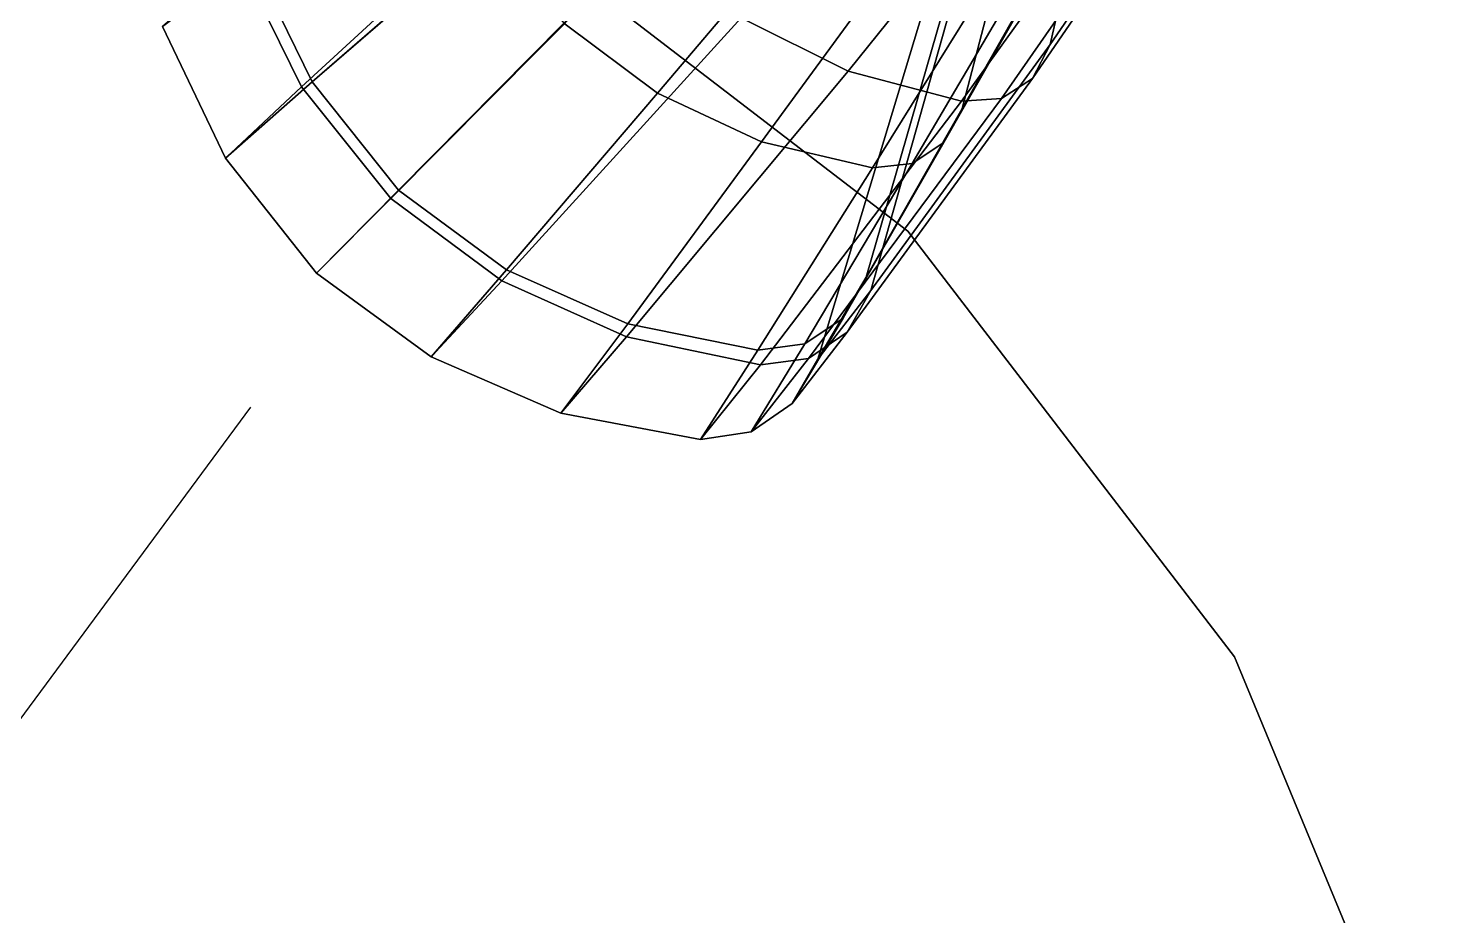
# Model space of a CAD drawing. Header units: millimetres. Extents: x -30782 to 40110, y 35885 to 73818.
# Drawn here: x -14282.4 to -14159, y 64491.7 to 64569.3 of the extents above; entities that cross this region are included whole.
import ezdxf

# ---------------------------------------------------------------- set-up
doc = ezdxf.new("R2010")
doc.units = ezdxf.units.MM

# ---------------------------------------------------------------- blocks, each defined once
blk = doc.blocks.new('A$C1ED21673')
blk.add_line((2032.69, 170.64, -859.86), (2210.99, 411.88, -1028.57))
for points, invisible_edges in [([(2280.87, 443.58, -736.31), (2307.34, 502.33, -710.8), (2302.97, 475.74, -691.26)], 1), ([(2280.87, 443.58, -736.31), (2289.26, 480.51, -756.15), (2307.34, 502.33, -710.8)], 12), ([(2265.19, 422.08, -787.43), (2277.9, 466.99, -799.55), (2289.26, 480.51, -756.15)], 12), ([(2265.19, 422.08, -787.43), (2289.26, 480.51, -756.15), (2280.87, 443.58, -736.31)], 1), ([(2279.34, 440.62, -734.34), (2280.87, 443.58, -736.31), (2302.97, 475.74, -691.26)], 12), ([(2279.34, 440.62, -734.34), (2302.97, 475.74, -691.26), (2301.99, 473.65, -689.32)], 1), ([(2253.85, 445.9, -725.49), (2263.22, 441.25, -727.56), (2290.18, 474.88, -682.64)], 12), ([(2263.22, 441.25, -727.56), (2297.54, 472.48, -685.78), (2290.18, 474.88, -682.64)], 1), ([(2273.19, 437.99, -930.22), (2282.8, 474.82, -915.57), (2277.45, 467.12, -878.15)], 12), ([(2285.38, 459.49, -967.97), (2282.8, 474.82, -915.57), (2273.19, 437.99, -930.22)], 1), ([(2268.45, 427.25, -859.86), (2187.9, 473.76, -859.86), (2231.24, 455.8, -859.86)], 1), ([(2268.45, 427.25, -847.86), (2231.24, 455.8, -847.86), (2187.9, 473.76, -847.86)], 12), ([(2276.62, 438.87, -732.38), (2301.99, 473.65, -689.32), (2300.09, 472.5, -687.39)], 1), ([(2276.62, 438.87, -732.38), (2279.34, 440.62, -734.34), (2301.99, 473.65, -689.32)], 12), ([(2263.22, 441.25, -727.56), (2273.12, 438.62, -730.74), (2297.54, 472.48, -685.78)], 12), ([(2273.12, 438.62, -730.74), (2300.09, 472.5, -687.39), (2297.54, 472.48, -685.78)], 1), ([(2273.12, 438.62, -730.74), (2276.62, 438.87, -732.38), (2300.09, 472.5, -687.39)], 12), ([(2260.56, 416.08, -842.26), (2277.9, 466.99, -799.55), (2265.19, 422.08, -787.43)], 1), ([(2260.56, 416.08, -842.26), (2274.89, 463.47, -841.62), (2277.9, 466.99, -799.55)], 12), ([(2264.79, 423.24, -888.17), (2277.45, 467.12, -878.15), (2274.89, 463.47, -841.62)], 12), ([(2273.19, 437.99, -930.22), (2277.45, 467.12, -878.15), (2264.79, 423.24, -888.17)], 1), ([(2259.02, 466.34, -977.26), (2246.54, 439.33, -938.21), (2238.36, 445.46, -938.85)], 1), ([(2259.02, 466.34, -977.26), (2265.36, 461.45, -976.57), (2246.54, 439.33, -938.21)], 12), ([(2226.99, 462.94, -936.93), (2216.35, 440.31, -893.74), (2211.07, 451.08, -892.76)], 1), ([(2226.99, 462.94, -936.93), (2231.74, 453.68, -938.35), (2216.35, 440.31, -893.74)], 12), ([(2264.79, 423.24, -888.17), (2274.89, 463.47, -841.62), (2260.56, 416.08, -842.26)], 1), ([(2209.94, 450.96, -781.88), (2215.42, 439.88, -780.71), (2238.35, 460.96, -725.3)], 12), ([(2215.42, 439.88, -780.71), (2245.36, 452.4, -724.62), (2238.35, 460.96, -725.3)], 1), ([(2265.36, 461.45, -976.57), (2255.65, 435.06, -936.68), (2246.54, 439.33, -938.21)], 1), ([(2265.36, 461.45, -976.57), (2272.34, 457.93, -974.93), (2255.65, 435.06, -936.68)], 12), ([(2284.28, 457.31, -969.53), (2285.38, 459.49, -967.97), (2273.19, 437.99, -930.22)], 12), ([(2272.34, 457.93, -974.93), (2265.35, 432.81, -934.33), (2255.65, 435.06, -936.68)], 1), ([(2272.34, 457.93, -974.93), (2279.7, 455.89, -972.39), (2265.35, 432.81, -934.33)], 12), ([(2284.28, 457.31, -969.53), (2273.19, 437.99, -930.22), (2271.57, 435.01, -931.68)], 1), ([(2282.28, 456.05, -971.09), (2284.28, 457.31, -969.53), (2271.57, 435.01, -931.68)], 12), ([(2268.45, 427.25, -859.86), (2231.24, 455.8, -859.86), (2231.24, 455.8, -847.86)], 12), ([(2268.45, 427.25, -847.86), (2268.45, 427.25, -859.86), (2231.24, 455.8, -847.86)], 2), ([(2279.7, 455.89, -972.39), (2268.82, 433.18, -933.12), (2265.35, 432.81, -934.33)], 1), ([(2282.28, 456.05, -971.09), (2271.57, 435.01, -931.68), (2268.82, 433.18, -933.12)], 1), ([(2279.7, 455.89, -972.39), (2282.28, 456.05, -971.09), (2268.82, 433.18, -933.12)], 12), ([(2231.74, 453.68, -938.35), (2223.89, 430.84, -894.08), (2216.35, 440.31, -893.74)], 1), ([(2231.74, 453.68, -938.35), (2238.36, 445.46, -938.85), (2223.89, 430.84, -894.08)], 12), ([(2215.42, 439.88, -780.71), (2223.21, 430.12, -780.29), (2245.36, 452.4, -724.62)], 12), ([(2223.21, 430.12, -780.29), (2253.85, 445.9, -725.49), (2245.36, 452.4, -724.62)], 1), ([(2211.07, 451.08, -892.76), (2208.76, 433.65, -842.62), (2203.25, 445.15, -842.56)], 1), ([(2203.25, 445.15, -842.56), (2215.42, 439.88, -780.71), (2209.94, 450.96, -781.88)], 1), ([(2211.07, 451.08, -892.76), (2216.35, 440.31, -893.74), (2208.76, 433.65, -842.62)], 12), ([(2223.21, 430.12, -780.29), (2232.93, 422.93, -780.83), (2253.85, 445.9, -725.49)], 12), ([(2232.93, 422.93, -780.83), (2263.22, 441.25, -727.56), (2253.85, 445.9, -725.49)], 1), ([(2203.25, 445.15, -842.56), (2208.76, 433.65, -842.62), (2215.42, 439.88, -780.71)], 12), ([(2238.36, 445.46, -938.85), (2233.33, 423.88, -893.64), (2223.89, 430.84, -894.08)], 1), ([(2238.36, 445.46, -938.85), (2246.54, 439.33, -938.21), (2233.33, 423.88, -893.64)], 12), ([(2263.14, 418.42, -786.23), (2280.87, 443.58, -736.31), (2279.34, 440.62, -734.34)], 1), ([(2263.14, 418.42, -786.23), (2265.19, 422.08, -787.43), (2280.87, 443.58, -736.31)], 12), ([(2232.93, 422.93, -780.83), (2243.84, 418.02, -782.09), (2263.22, 441.25, -727.56)], 12), ([(2243.84, 418.02, -782.09), (2273.12, 438.62, -730.74), (2263.22, 441.25, -727.56)], 1), ([(2216.35, 440.31, -893.74), (2216.71, 423.58, -842.64), (2208.76, 433.65, -842.62)], 1), ([(2208.76, 433.65, -842.62), (2223.21, 430.12, -780.29), (2215.42, 439.88, -780.71)], 1), ([(2216.35, 440.31, -893.74), (2223.89, 430.84, -894.08), (2216.71, 423.58, -842.64)], 12), ([(2259.75, 416.13, -785.03), (2279.34, 440.62, -734.34), (2276.62, 438.87, -732.38)], 1), ([(2259.75, 416.13, -785.03), (2263.14, 418.42, -786.23), (2279.34, 440.62, -734.34)], 12), ([(2246.54, 439.33, -938.21), (2243.94, 419.15, -892.6), (2233.33, 423.88, -893.64)], 1), ([(2243.84, 418.02, -782.09), (2255.54, 415.57, -784.03), (2273.12, 438.62, -730.74)], 12), ([(2246.54, 439.33, -938.21), (2255.65, 435.06, -936.68), (2243.94, 419.15, -892.6)], 12), ([(2255.54, 415.57, -784.03), (2259.75, 416.13, -785.03), (2276.62, 438.87, -732.38)], 12), ([(2255.54, 415.57, -784.03), (2276.62, 438.87, -732.38), (2273.12, 438.62, -730.74)], 1), ([(2271.57, 435.01, -931.68), (2273.19, 437.99, -930.22), (2264.79, 423.24, -888.17)], 12), ([(2255.65, 435.06, -936.68), (2255.33, 416.84, -890.99), (2243.94, 419.15, -892.6)], 1), ([(2255.65, 435.06, -936.68), (2265.35, 432.81, -934.33), (2255.33, 416.84, -890.99)], 12), ([(2271.57, 435.01, -931.68), (2264.79, 423.24, -888.17), (2262.77, 419.66, -889.17)], 1), ([(2268.82, 433.18, -933.12), (2271.57, 435.01, -931.68), (2262.77, 419.66, -889.17)], 12), ([(2208.76, 433.65, -842.62), (2216.71, 423.58, -842.64), (2223.21, 430.12, -780.29)], 12), ([(2265.35, 432.81, -934.33), (2259.44, 417.41, -890.16), (2255.33, 416.84, -890.99)], 1), ([(2268.82, 433.18, -933.12), (2262.77, 419.66, -889.17), (2259.44, 417.41, -890.16)], 1), ([(2265.35, 432.81, -934.33), (2268.82, 433.18, -933.12), (2259.44, 417.41, -890.16)], 12), ([(2223.89, 430.84, -894.08), (2226.75, 416.26, -842.62), (2216.71, 423.58, -842.64)], 1), ([(2223.89, 430.84, -894.08), (2233.33, 423.88, -893.64), (2226.75, 416.26, -842.62)], 12), ([(2216.71, 423.58, -842.64), (2232.93, 422.93, -780.83), (2223.21, 430.12, -780.29)], 1), ([(2297.01, 390.03, -847.86), (2297.01, 390.03, -859.86), (2268.45, 427.25, -859.86)], 12), ([(2297.01, 390.03, -847.86), (2268.45, 427.25, -859.86), (2268.45, 427.25, -847.86)], 1), ([(2314.96, 346.69, -859.86), (2268.45, 427.25, -859.86), (2297.01, 390.03, -859.86)], 1), ([(2314.96, 346.69, -847.86), (2297.01, 390.03, -847.86), (2268.45, 427.25, -847.86)], 12), ([(2216.71, 423.58, -842.64), (2226.75, 416.26, -842.62), (2232.93, 422.93, -780.83)], 12), ([(2233.33, 423.88, -893.64), (2238.08, 411.35, -842.55), (2226.75, 416.26, -842.62)], 1), ([(2233.33, 423.88, -893.64), (2243.94, 419.15, -892.6), (2238.08, 411.35, -842.55)], 12), ([(2226.75, 416.26, -842.62), (2243.84, 418.02, -782.09), (2232.93, 422.93, -780.83)], 1), ([(2262.77, 419.66, -889.17), (2264.79, 423.24, -888.17), (2260.56, 416.08, -842.26)], 12), ([(2258.33, 412.2, -842.33), (2265.19, 422.08, -787.43), (2263.14, 418.42, -786.23)], 1), ([(2258.33, 412.2, -842.33), (2260.56, 416.08, -842.26), (2265.19, 422.08, -787.43)], 12), ([(2243.94, 419.15, -892.6), (2250.29, 409.04, -842.44), (2238.08, 411.35, -842.55)], 1), ([(2243.94, 419.15, -892.6), (2255.33, 416.84, -890.99), (2250.29, 409.04, -842.44)], 12), ([(2262.77, 419.66, -889.17), (2260.56, 416.08, -842.26), (2258.33, 412.2, -842.33)], 1), ([(2259.44, 417.41, -890.16), (2262.77, 419.66, -889.17), (2258.33, 412.2, -842.33)], 12), ([(2226.75, 416.26, -842.62), (2238.08, 411.35, -842.55), (2243.84, 418.02, -782.09)], 12), ([(2238.08, 411.35, -842.55), (2255.54, 415.57, -784.03), (2243.84, 418.02, -782.09)], 1), ([(2254.72, 409.72, -842.39), (2263.14, 418.42, -786.23), (2259.75, 416.13, -785.03)], 1), ([(2254.72, 409.72, -842.39), (2258.33, 412.2, -842.33), (2263.14, 418.42, -786.23)], 12), ([(2259.44, 417.41, -890.16), (2258.33, 412.2, -842.33), (2254.72, 409.72, -842.39)], 1), ([(2255.33, 416.84, -890.99), (2259.44, 417.41, -890.16), (2254.72, 409.72, -842.39)], 12), ([(2255.33, 416.84, -890.99), (2254.72, 409.72, -842.39), (2250.29, 409.04, -842.44)], 1), ([(2250.29, 409.04, -842.44), (2259.75, 416.13, -785.03), (2255.54, 415.57, -784.03)], 1), ([(2250.29, 409.04, -842.44), (2254.72, 409.72, -842.39), (2259.75, 416.13, -785.03)], 12), ([(2238.08, 411.35, -842.55), (2250.29, 409.04, -842.44), (2255.54, 415.57, -784.03)], 12), ([(2297.01, 390.03, -847.86), (2314.96, 346.69, -847.86), (2314.96, 346.69, -859.86)], 12), ([(2314.96, 346.69, -859.86), (2297.01, 390.03, -859.86), (2297.01, 390.03, -847.86)], 12)]:
    blk.add_3dface(points, dxfattribs=dict(invisible_edges=invisible_edges))

msp = doc.modelspace()

# ---------------------------------------------------------------- block references
msp.add_blockref('A$C1ED21673', (-16473.93, 64124.28))

doc.saveas('drawing.dxf')
